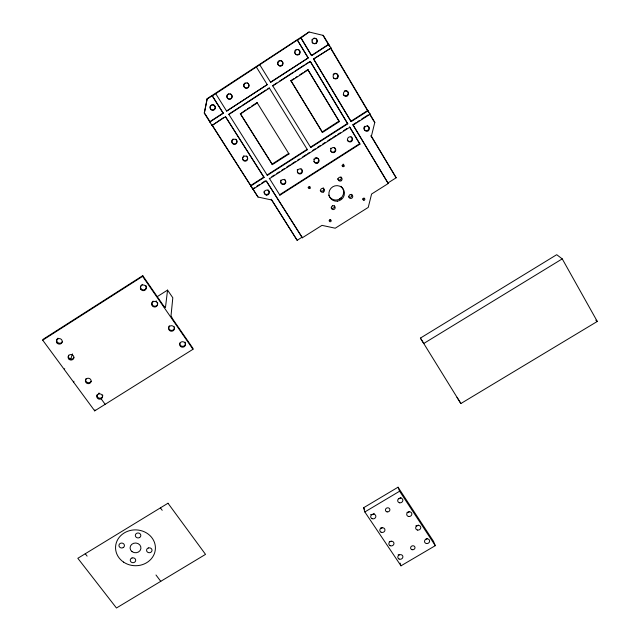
<?xml version="1.0" encoding="UTF-8"?>
<svg xmlns="http://www.w3.org/2000/svg" width="640" height="640" viewBox="0 0 640 640"><rect width="100%" height="100%" fill="white"/><g stroke="black" fill="none" stroke-linecap="round" stroke-linejoin="round"><path stroke-width="0.96" d="M167.552 290.104L165.456 307.624L163.688 305.968L142.752 275.656L43.096 339.312L42.712 340.168L94.704 410.864L192.976 349.288L193.008 348.424L172.616 318.904L171.024 315.696L172.808 297.768L167.552 290.104L157.488 296.496M172.544 319.704L172.616 318.904M163.592 306.736L163.688 305.968M388.256 183.504L352.872 124.704L388.256 183.504L371.592 194.024L368.24 207.4L335.224 228.208L321.976 225.36L302.288 237.792L266.128 180.824L252.88 189.312L250.768 186.016L264.024 177.512L225.448 116.728L212.008 125.472L204.312 113.144L207.192 98.664L309.056 32L323.32 35.432L330.992 48.016L313.528 59.04L330.992 48.016M204.312 113.144L207.192 98.664M42.712 340.168L142.608 276.36L142.752 275.656M387.824 183.04L396.16 177.776L371.392 136.208L374.816 122.368L369.776 113.872L370.176 114.176L353.232 125.032M101.392 397.856L101.144 398.832L105.152 404.32M98.8 393.912A2.88 2.68 10.5 0 1 102.432 397.192A2.88 2.68 10.5 0 1 97.664 398.424A2.88 2.68 10.5 0 1 98.8 393.912L99.048 392.952M94.704 410.864L94.96 409.864M73.608 382.176L73.92 381.24M70.632 359.328L72.568 353.92M64.368 369.608L64.696 368.696M207.2 99.024L212.256 95.72L223.264 113.288L209.816 122.048M223.264 113.288L212.272 95.976L297.352 40.024L308.248 57.912L270.648 82.408L259.704 64.664M297.584 40.152L301.032 37.896L311.68 55.68L328.888 44.464M209.8 121.728L223.216 112.984M270.488 82.184L308.248 57.912M301.296 38.624L311.416 55.512L328.584 44.328M215.624 93.512L226.632 111.096L267.248 84.632L256.296 66.896M212.008 125.472L223.72 117.512M240.32 106.704L228.752 114.232L267.344 175.384L307.392 149.712L269.24 87.872L267.584 88.952M241.968 105.624L265.936 90.024M276.792 82.952L272.632 85.664L310.744 147.56L347.808 123.8L310.368 61.448L305.944 63.976M279.288 81.328L293.448 72.112M295.112 71.024L304.272 65.064M228.808 114.536L269.4 88.112M272.8 85.904L310.368 61.448M272.344 164.632L272.128 164.072L288.728 153.416L289 153.944L272.344 164.632L240.4 113.912L245.88 109.872M247.472 108.832L249.872 107.272M251.472 106.232L257.064 102.6L289 153.944M339.336 121.624L307.808 69.6L339.336 121.624L322.488 132.44L290.832 80.64L294.064 78.544M295.68 77.488L297.296 76.44M299.72 74.856L302.96 72.76M304.576 71.704L307 70.128M240.4 113.912L257.24 102.968L257.064 102.6M290.832 80.64L291.112 80.944L308.144 69.864M322.112 131.976L338.896 121.2M250.768 186.016L250.656 185.544L263.88 177.064L225.392 116.416M347.808 123.8L347.456 123.472L310.488 147.176L310.744 147.56M313.528 59.04L350.84 121.304L367.76 110.456L370.176 114.176M350.84 121.304L351.192 121.624L368.152 110.752M252.88 189.312L252.768 188.84L254.416 187.776M256.896 186.192L259.376 184.6M261.856 183.016L265.16 180.896M271.8 176.64L274.304 175.04M276.808 173.432L279.32 171.824M281.824 170.224L284.328 168.616M286.84 167.008L290.176 164.864M291.848 163.8L295.192 161.656M297.696 160.048L299.368 158.976M302.712 156.84L306.056 154.696M307.72 153.624L309.392 152.56M312.736 150.416L315.24 148.808M317.752 147.2L320.256 145.6M322.76 143.992L325.264 142.384M327.776 140.784L331.12 138.64M332.784 137.568L336.128 135.424M337.8 134.36L340.304 132.752M343.648 130.608L346.992 128.472M353.672 124.184L356.088 122.64M357.704 121.608L359.312 120.576M361.728 119.024L368.168 114.904M359.992 144.088L359.616 143.72L279.712 194.704L279.896 195.192L359.992 144.088L349.848 127.2L269.448 178.704L269.296 178.248L279.896 195.192M297.16 240.304L271.256 199.296L297.16 240.304L302.056 237.208L266.512 181.208M460.864 403.536L420.408 338.088L556.712 254.696L562.24 258.872L597.288 321.448L460.864 403.536L457.024 397.344M562.24 258.872L423.752 343.48L420.408 338.088M363.552 507.784L398.048 487.208L433.48 541.296L435.296 545.664L400.992 565.816L364.832 511.952L363.552 507.784L364.656 509.432M364.832 511.952L399.608 491.224L398.048 487.208M252.768 188.84L258.016 197.04L271.472 199.96M323.32 35.432L322.928 35.28L329.536 46.432M309.056 32L301.032 37.896M374.264 121.944L374.816 122.368M595.8 320.184L597.288 321.448M371.392 136.208L370.864 135.736L396.16 177.776M85.264 553.744L87.104 556.12M155.984 575L160.76 581.328M160.416 507.864L162.208 510.296M142.608 276.36L192.976 349.288M267.248 84.632L226.632 111.096M399.608 491.224L435.296 545.664M340.928 186.256A7.832 7.64 -47.7 0 1 340.368 198.536L340.472 198.712M307.392 149.712L307.144 149.32L267.192 174.936L267.344 175.384M204.304 112.744L210.2 121.944M211.8 124.456L258.016 197.04M211.992 125.144L250.656 185.544M240.28 113.512L272.128 164.072M291.112 80.944L322.488 132.44M297.352 40.024L307.992 57.744M310.104 61.264L347.456 123.472M349.496 126.864L359.616 143.72M313.8 59.208L351.192 121.624M330.68 47.872L367.76 110.456M330.552 48.152L348.848 79.04M349.864 80.76L368.672 112.504M369.696 114.216L373.76 121.08M323.488 188.184L323.464 188.144A1.96 1.92 -48.4 0 0 323.136 187.76M337.528 178.704L337.744 179.16A1.968 1.92 -52 0 0 339.968 179.904L340.424 179.68A1.968 1.92 -52 0 0 341.008 176.968M302.056 237.208L302.288 237.792M400.064 563.112L400.992 565.816M263.88 177.064L264.024 177.512M374.168 513.352A2.592 2.352 -16.2 0 1 370.664 514.432M391.216 541.152A2.568 2.304 -16.7 0 1 389.288 541.504M382.264 527.776A2.584 2.328 -16.4 0 1 380.328 528.128M409.472 511.544A2.592 2.336 -18.7 0 1 407 512.304M400.944 497.416A2.6 2.36 -18.6 0 1 398.72 498.744M418.336 525.032A2.584 2.32 -18.8 0 1 415.864 525.792M427.112 538.408A2.568 2.296 -18.9 0 1 425.968 539.08M399.48 554.68A2.56 2.288 -16.9 0 1 398.168 554.76M146.384 286.936A2.944 2.832 15.8 0 1 142.904 289.864A2.944 2.832 15.8 0 1 140.808 285.8M141.808 284.704A2.944 2.832 15.8 0 1 142.488 284.384M145.888 285.536A2.944 2.832 15.8 0 1 146.232 286.208M73.944 357.648A2.92 2.736 15.9 0 1 70.088 358.864A2.92 2.736 15.9 0 1 68.664 355.176M102.624 394.832A2.872 2.68 10.6 0 1 99.968 398.224A2.872 2.68 10.6 0 1 97.088 394.864M91.144 381.224A2.888 2.704 12.6 0 1 87.312 382.424A2.888 2.704 12.6 0 1 85.92 378.792M174.392 328.216A2.896 2.776 7.1 0 1 170.272 330.12A2.896 2.776 7.1 0 1 169.376 325.792M174.296 326.784A2.896 2.776 7.1 0 1 174.448 327.496M185.472 343.44A2.88 2.752 4.3 0 1 182.408 346.336A2.88 2.752 4.3 0 1 179.776 343.032M185 342.088A2.88 2.752 4.3 0 1 185.328 342.736M157.544 302.56A2.928 2.808 12 0 1 155.968 306.016A2.928 2.808 12 0 1 152.224 304.752A2.928 2.808 12 0 1 153.144 301.072M156.064 300.92A2.928 2.808 12 0 1 156.696 301.336M62.336 341.736A2.944 2.752 18.2 0 1 57.816 342.552A2.944 2.752 18.2 0 1 57.984 338.168M309.672 186.56A0.976 0.96 -49.2 0 1 309.336 187.232L309.128 187.376A0.976 0.96 -49.2 0 1 308.16 187.32M285.312 180.28A2.528 2.504 -52.1 0 1 283.864 183.8A2.528 2.504 -52.1 0 1 280.592 181.936M280.672 180.632A2.528 2.504 -52.1 0 1 280.96 180.04M284.448 179.312A2.528 2.504 -52.1 0 1 284.944 179.736M340.368 198.536A7.832 7.64 -47.7 0 1 328.68 195.128M247.112 82.8A2.656 2.584 85.2 0 1 248.464 86.784A2.656 2.584 85.2 0 1 244.376 87.08A2.656 2.584 85.2 0 1 245.136 82.944M300.992 168.728A2.544 2.504 -56.9 0 1 301.24 172.736A2.544 2.504 -56.9 0 1 297.328 171.992M297.208 170.056A2.544 2.504 -56.9 0 1 297.504 169.464M298.08 49.504A2.696 2.592 -84.3 0 1 298.936 54.072A2.696 2.592 -84.3 0 1 294.688 52.592M294.784 51.2A2.696 2.592 -84.3 0 1 296.096 49.648M334.272 147.456A2.568 2.504 -60.8 0 1 334.48 151.496A2.568 2.504 -60.8 0 1 330.568 150.736M330.464 148.792A2.568 2.504 -60.8 0 1 330.768 148.184M230.256 93.816A2.64 2.584 79.7 0 1 231.736 97.576A2.64 2.584 79.7 0 1 227.864 98.392A2.64 2.584 79.7 0 1 227.72 94.344M228.28 93.96A2.64 2.584 79.7 0 1 228.912 93.736M214.968 106.104A2.632 2.576 73.2 0 1 214.048 109.52A2.632 2.576 73.2 0 1 210.616 108.848A2.632 2.576 73.2 0 1 210.936 105.312M211.488 104.928A2.632 2.576 73.2 0 1 214.584 105.536M267.968 189.848A2.52 2.504 -40.7 0 1 268.792 193.136A2.52 2.504 -40.7 0 1 265.584 194.256A2.52 2.504 -40.7 0 1 264.2 191.168M246.408 155.944A2.552 2.536 86.2 0 1 247.256 159.296A2.552 2.536 86.2 0 1 244.024 160.432A2.552 2.536 86.2 0 1 242.608 157.288M243.328 156.176A2.552 2.536 86.2 0 1 243.872 155.8M235.736 139.16A2.584 2.552 78.2 0 1 236.48 142.728A2.584 2.552 78.2 0 1 232.952 143.472A2.584 2.552 78.2 0 1 232.2 139.904M232.64 139.392A2.584 2.552 78.2 0 1 233.184 139.008M313.216 38.464A2.704 2.592 -82.1 0 1 316.688 39.68A2.704 2.592 -82.1 0 1 315.472 43.304A2.704 2.592 -82.1 0 1 312.008 42.088M311.896 40.024A2.704 2.592 -82.1 0 1 312.2 39.384M334.152 73.6A2.656 2.56 -75.1 0 1 337.472 74.584A2.656 2.56 -75.1 0 1 336.744 78.104A2.656 2.56 -75.1 0 1 333.304 77.736M333.136 74.512A2.656 2.56 -75.1 0 1 333.584 73.992M367.216 125.72A2.6 2.504 -62.4 0 1 368.424 129.584A2.6 2.504 -62.4 0 1 364.416 129.88M364.064 129.328A2.6 2.504 -62.4 0 1 363.976 127.36M364.28 126.752A2.6 2.504 -62.4 0 1 364.728 126.24M344.464 90.912A2.64 2.544 -71 0 1 347.864 92.088A2.64 2.544 -71 0 1 346.648 95.608A2.64 2.544 -71 0 1 343.248 94.44M351.632 194.296A1.96 1.904 -47.2 0 1 351.04 196.976A1.96 1.904 -47.2 0 1 348.384 196.464M323.68 188.592A1.96 1.92 -48.4 0 1 322.896 190.84L322.44 191.064A1.96 1.92 -48.4 0 1 320.216 190.32M334.376 205.824A1.944 1.904 -43.2 0 1 331.248 207.912M351.008 136.752A2.584 2.504 -61.7 0 1 351.192 140.816A2.584 2.504 -61.7 0 1 347.28 140.056M318.096 158.544A2.56 2.504 -59.3 0 1 317.56 162.344A2.56 2.504 -59.3 0 1 313.912 161.384M313.808 159.448A2.56 2.504 -59.3 0 1 314.104 158.848M315.088 157.968A2.56 2.504 -59.3 0 1 315.712 157.752M316.368 157.696A2.56 2.504 -59.3 0 1 317.6 158.112M330.448 219.792A0.968 0.944 -39.1 0 1 329.224 220.408M363.984 198.032A0.976 0.944 -46.8 0 1 362.56 198.944M343.176 164.088A0.992 0.96 -55.7 0 1 343.072 165.472L342.864 165.616A0.992 0.96 -55.7 0 1 342.12 165.68M341.2 198.008L339.52 199.136L341.2 198.008M86.6 378.672L86.048 379.136A2.896 2.704 12.6 0 0 87.512 383.544A2.896 2.704 12.6 0 0 91.104 380.544A2.896 2.704 12.6 0 0 86.6 378.672M343.848 166.456L343.64 166.608A0.992 0.968 -55.4 0 1 342.472 166.392L342.328 166.176A0.992 0.968 -55.4 0 1 342.712 164.888A0.992 0.968 -55.4 0 1 344.008 165.128A0.992 0.968 -55.4 0 1 343.848 166.456M309.928 188.328L309.712 188.472A0.984 0.968 -48.7 0 1 308.448 188.12A0.984 0.968 -48.7 0 1 308.712 186.824A0.984 0.968 -48.7 0 1 310.024 186.952L310.16 187.16A0.984 0.968 -48.7 0 1 309.928 188.328M329.808 219.912L329.6 220.056A0.976 0.952 -38.9 0 0 329.448 221.344A0.976 0.952 -38.9 0 0 330.72 221.584A0.976 0.952 -38.9 0 0 331.096 220.328L330.96 220.128A0.976 0.952 -38.9 0 0 329.808 219.912M168 503.232L77.824 558.288L116.456 608L205.528 554.376L168 503.232M341.184 180.736L340.72 180.968A1.984 1.928 -51.7 0 1 338.488 180.216L338.272 179.76A1.984 1.928 -51.7 0 1 339.376 177.328A1.984 1.928 -51.7 0 1 341.848 178.16A1.984 1.928 -51.7 0 1 341.184 180.736M323.552 191.96L323.096 192.184A1.968 1.928 -48 0 1 320.704 191.144A1.968 1.928 -48 0 1 321.584 188.64A1.968 1.928 -48 0 1 324.128 189.248L324.344 189.704A1.968 1.928 -48 0 1 323.552 191.96M350.224 194.688L349.768 194.92A1.968 1.912 -46.9 0 0 348.96 197.16L349.176 197.616A1.968 1.912 -46.9 0 0 351.712 198.216A1.968 1.912 -46.9 0 0 352.6 195.72A1.968 1.912 -46.9 0 0 350.224 194.688M332.656 205.832L332.2 206.056A1.96 1.912 -42.9 0 0 331.536 208.6A1.96 1.912 -42.9 0 0 334 209.416A1.96 1.912 -42.9 0 0 335.088 207.016L334.872 206.568A1.96 1.912 -42.9 0 0 332.656 205.832M139.64 537.48L139.008 537.768A2.728 2.464 1.9 0 1 135.84 536.856L135.512 536.288A2.728 2.464 1.9 0 1 136.912 533.216A2.728 2.464 1.9 0 1 140.432 534.232A2.728 2.464 1.9 0 1 139.64 537.48M123.256 547.536L122.632 547.832A2.728 2.448 2.8 0 1 119.224 546.544A2.728 2.448 2.8 0 1 120.312 543.392A2.728 2.448 2.8 0 1 123.912 544.128L124.24 544.696A2.728 2.448 2.8 0 1 123.256 547.536M148.376 547.976L147.752 548.264A2.712 2.44 0.8 0 0 146.752 551.096L147.08 551.664A2.712 2.44 0.8 0 0 150.656 552.384A2.712 2.44 0.8 0 0 151.76 549.248A2.712 2.44 0.8 0 0 148.376 547.976M132.04 557.976L131.416 558.264A2.712 2.424 1.7 0 0 130.632 561.464A2.712 2.424 1.7 0 0 134.128 562.464A2.712 2.424 1.7 0 0 135.52 559.44L135.192 558.88A2.712 2.424 1.7 0 0 132.04 557.976M372 518.64A2.616 2.368 -16.2 0 0 375.864 516.344A2.616 2.368 -16.2 0 0 371.944 514.52A2.616 2.368 -16.2 0 0 372 518.64M390.136 545.696A2.592 2.32 -16.6 0 0 393.968 543.432A2.592 2.32 -16.6 0 0 390.096 541.64A2.592 2.32 -16.6 0 0 390.136 545.696M381.104 532.224A2.6 2.344 -16.4 0 0 384.96 529.944A2.6 2.344 -16.4 0 0 381.064 528.144A2.6 2.344 -16.4 0 0 381.104 532.224M408.624 516.488A2.616 2.352 -18.7 0 0 411.784 513.392A2.616 2.352 -18.7 0 0 407.448 512.584A2.616 2.352 -18.7 0 0 408.624 516.488M399.608 502.792A2.624 2.376 -18.6 0 0 402.776 499.672A2.624 2.376 -18.6 0 0 398.424 498.856A2.624 2.376 -18.6 0 0 399.608 502.792M417.552 530.064A2.6 2.336 -18.8 0 0 420.704 526.984A2.6 2.336 -18.8 0 0 416.4 526.192A2.6 2.336 -18.8 0 0 417.552 530.064M426.4 543.52A2.592 2.312 -18.9 0 0 429.552 540.464A2.592 2.312 -18.9 0 0 425.264 539.68A2.592 2.312 -18.9 0 0 426.4 543.52M399.08 559.04A2.576 2.304 -16.8 0 0 402.904 556.792A2.576 2.304 -16.8 0 0 399.056 555.016A2.576 2.304 -16.8 0 0 399.08 559.04M411.936 549.664A2.232 1.992 -17.8 0 0 414.992 547.392A2.232 1.992 -17.8 0 0 411.48 546.232A2.232 1.992 -17.8 0 0 411.936 549.664M387.096 511.88A2.256 2.04 -17.4 0 0 389.816 509.192A2.256 2.04 -17.4 0 0 386.064 508.496A2.256 2.04 -17.4 0 0 387.096 511.88M140.872 289.368A2.952 2.84 15.7 0 0 145.96 289.112A2.952 2.84 15.7 0 0 143.096 284.968A2.952 2.84 15.7 0 0 140.872 289.368M68.608 358.808A2.928 2.736 15.8 0 0 73.632 358.536A2.928 2.736 15.8 0 0 70.72 354.552A2.928 2.736 15.8 0 0 68.608 358.808M152.232 305.736A2.936 2.816 12 0 0 157.288 305.48A2.936 2.816 12 0 0 154.456 301.384A2.936 2.816 12 0 0 152.232 305.736M180.64 346.496A2.888 2.752 4.2 0 0 185.384 345.008A2.888 2.752 4.2 0 0 181.632 341.824A2.888 2.752 4.2 0 0 180.64 346.496M56.936 342.864A2.952 2.76 18.1 0 0 61.992 342.592A2.952 2.76 18.1 0 0 59.048 338.568A2.952 2.76 18.1 0 0 56.936 342.864M169.568 330.536A2.904 2.776 7 0 0 174.328 329.04A2.904 2.776 7 0 0 170.544 325.824A2.904 2.776 7 0 0 169.568 330.536M123.56 562.096A19.936 17.92 1.8 0 0 155.28 550.04A19.936 17.92 1.8 0 0 127.624 531.288A19.936 17.92 1.8 0 0 123.56 562.096M132.024 551.616A5.44 4.888 1.8 0 0 140.864 548.776A5.44 4.888 1.8 0 0 133.648 543.288A5.44 4.888 1.8 0 0 132.024 551.616M283.792 184.504A2.536 2.512 -51.7 0 0 285.2 180.344A2.536 2.512 -51.7 0 0 280.92 181.24A2.536 2.512 -51.7 0 0 283.792 184.504M244.272 84.168A2.664 2.592 85.2 0 0 246.296 88.288A2.664 2.592 85.2 0 0 248.76 84.44A2.664 2.592 85.2 0 0 244.272 84.168M282.344 64.664A2.68 2.592 -87 0 0 280.36 60.512A2.68 2.592 -87 0 0 277.864 64.384A2.68 2.592 -87 0 0 282.344 64.664M301 173.696A2.552 2.512 -56.6 0 0 301.304 169.304A2.552 2.512 -56.6 0 0 297.376 171.288A2.552 2.512 -56.6 0 0 301 173.696M337.352 78.256A2.672 2.568 -75 0 0 336.544 73.736A2.672 2.568 -75 0 0 333.144 76.792A2.672 2.568 -75 0 0 337.352 78.256M351.104 141.68A2.592 2.512 -61.6 0 0 351.472 137.224A2.592 2.512 -61.6 0 0 347.504 139.232A2.592 2.512 -61.6 0 0 351.104 141.68M317.64 163.064A2.568 2.512 -59.1 0 0 317.968 158.656A2.568 2.512 -59.1 0 0 314.024 160.64A2.568 2.512 -59.1 0 0 317.64 163.064M299.248 54.288A2.704 2.6 -84.2 0 0 298.392 49.704A2.704 2.6 -84.2 0 0 294.984 52.8A2.704 2.6 -84.2 0 0 299.248 54.288M282.6 64.912A2.688 2.6 -86.9 0 0 280.608 60.752A2.688 2.6 -86.9 0 0 278.112 64.632A2.688 2.6 -86.9 0 0 282.6 64.912M334.344 152.392A2.576 2.512 -60.6 0 0 334.688 147.96A2.576 2.512 -60.6 0 0 330.736 149.952A2.576 2.512 -60.6 0 0 334.344 152.392M227.36 95.208A2.648 2.592 79.8 0 0 229.408 99.312A2.648 2.592 79.8 0 0 231.848 95.488A2.648 2.592 79.8 0 0 227.36 95.208M210.232 106.832A2.64 2.584 73.2 0 0 213.256 110.248A2.64 2.584 73.2 0 0 214.616 105.912A2.64 2.584 73.2 0 0 210.232 106.832M266.624 195.104A2.528 2.512 -40.1 0 0 269.04 191.456A2.528 2.512 -40.1 0 0 264.68 191.216A2.528 2.512 -40.1 0 0 266.624 195.104M243.024 157.224A2.56 2.544 86.4 0 0 245.008 161.184A2.56 2.544 86.4 0 0 247.424 157.472A2.56 2.544 86.4 0 0 243.024 157.224M316.408 43.088A2.712 2.6 -82.1 0 0 315.568 38.48A2.712 2.6 -82.1 0 0 312.144 41.592A2.712 2.6 -82.1 0 0 316.408 43.088M232.296 140.384A2.592 2.56 78.2 0 0 234.304 144.392A2.592 2.56 78.2 0 0 236.728 140.64A2.592 2.56 78.2 0 0 232.296 140.384M363.92 200.208A0.984 0.952 -46.6 0 0 364.728 198.712A0.984 0.952 -46.6 0 0 363.056 198.8A0.984 0.952 -46.6 0 0 363.92 200.208M337.32 201.16A7.872 7.68 -47.4 0 0 343.056 188.824A7.872 7.68 -47.4 0 0 329.64 190.28A7.872 7.68 -47.4 0 0 337.32 201.16M367.936 130.928A2.608 2.512 -62.2 0 0 368.328 126.456A2.608 2.512 -62.2 0 0 364.344 128.464A2.608 2.512 -62.2 0 0 367.936 130.928M347.104 95.96A2.648 2.552 -70.9 0 0 347.472 91.4A2.648 2.552 -70.9 0 0 343.456 93.44A2.648 2.552 -70.9 0 0 347.104 95.96"/></g></svg>
